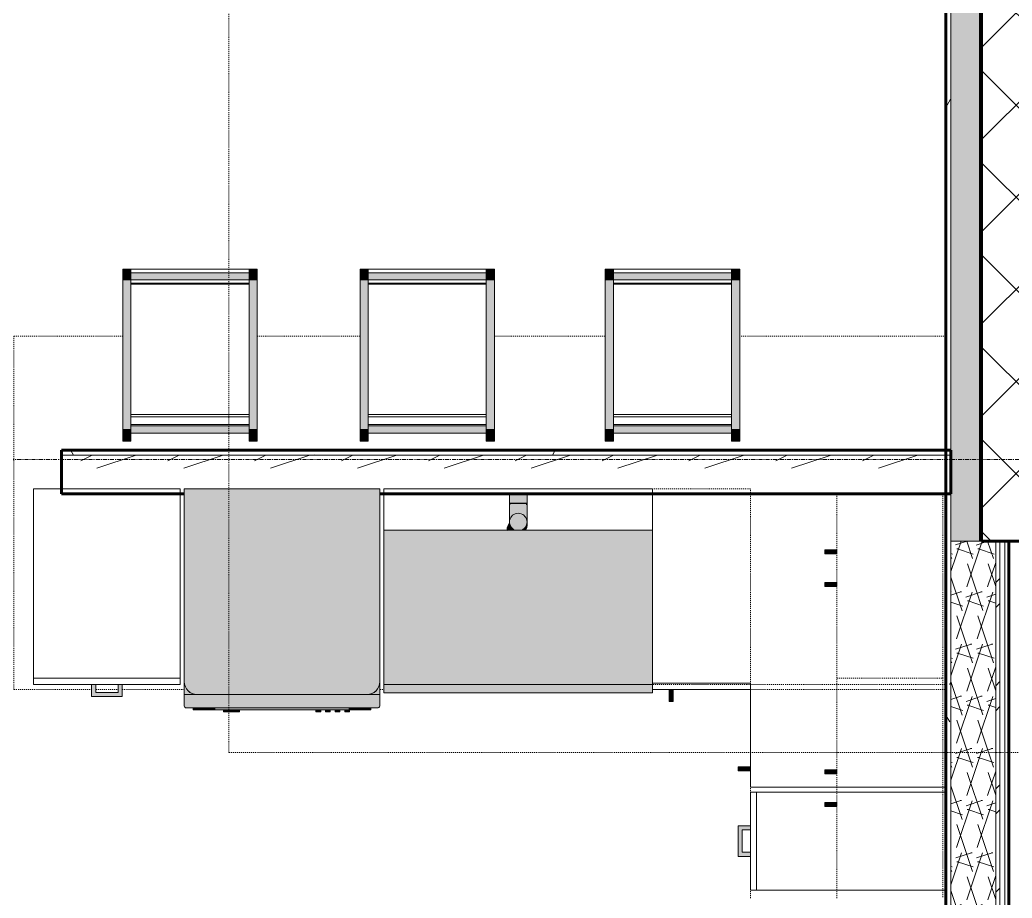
# Model space of a CAD drawing. Header units: inches. Extents: x -4169 to -1846, y 9706 to 12377.
# Drawn here: x -2758.4 to -2636.6, y 11793.4 to 11901.2 of the extents above; entities that cross this region are included whole.
import ezdxf

# ---------------------------------------------------------------- set-up
doc = ezdxf.new("R2010")
doc.units = ezdxf.units.IN
doc.header["$MEASUREMENT"] = 0
for name, pattern in [('Aligning Line 1_8_', [0.25, 0.125, -0.125]), ('Dash', [0.25, 0.125, -0.125]), ('Grid Line 1_2_', [0.875, 0.5, -0.125, 0.125, -0.125])]:
    doc.linetypes.add(name, pattern=pattern)
for name, color, linetype, lineweight in [('0-1', 7, 'Continuous', 5), ('0-2', 50, 'Continuous', 18), ('A-GENM-1', 11, 'Continuous', 9), ('A-GENM-2', 250, 'Continuous', 9), ('A-WALL', 113, 'Continuous', 18), ('A-WALL-14', 113, 'Continuous', 60), ('A-WALL-4', 10, 'Continuous', 60), ('A-WALL-5', 50, 'Continuous', 18), ('A-WALL-PATT-1', 250, 'Continuous', 9), ('A-WALL-PATT-2', 253, 'Continuous', 9), ('A-WALL-PATT-3', 45, 'Continuous', 9), ('A-WALL-PATT-4', 111, 'Continuous', 9), ('G-ANNO-SYMB-1', 147, 'Aligning Line 1_8_', 9), ('I-FURN-1', 250, 'Continuous', 9), ('I-FURN-2', 9, 'Continuous', 9), ('I-WALL-3', 2, 'Continuous', 60), ('P-SANR-FIXT-2', 250, 'Continuous', 9), ('P-SANR-FIXT-3', 55, 'Continuous', 9), ('Q-CASE-1', 9, 'Continuous', 9), ('Q-CASE-3', 250, 'Continuous', 9), ('Q-CASE-4', 250, 'Dash', 9), ('Q-CASE-5', 254, 'Continuous', 9), ('Q-CASE-HDLN-1', 250, 'Dash', 9), ('Q-SPCQ-1', 250, 'Continuous', 9), ('Q-SPCQ-2', 55, 'Continuous', 9), ('S-GRID-1', 1, 'Grid Line 1_2_', 9)]:
    doc.layers.add(name, color=color, linetype=linetype, lineweight=lineweight)
pattern_1 = [(0, (0, 0), (20.48, 5.12), [0.845, -14.515, 0.845, -14.515, -81.92]), (0, (0, 0), (20.48, 5.12), [-30.72, 0.845, -29.875, 0.845, -14.515, -35.84]), (0, (0, 0), (20.48, 5.12), [-76.8, 0.845, -9.395, 0.845, -24.755]), (120, (7.68, 2.56), (-14.67405, 15.1762003), [0.845, -14.515, 0.845, -14.515, -81.92]), (120, (7.68, 2.56), (-14.67405, 15.1762003), [-30.72, 0.845, -29.875, 0.845, -14.515, -35.84]), (120, (7.68, 2.56), (-14.67405, 15.1762003), [-76.8, 0.845, -9.395, 0.845, -24.755]), (240, (10.24, 12.8), (-5.80595, -20.2962003), [0.845, -14.515, 0.845, -14.515, -81.92]), (240, (10.24, 12.8), (-5.80595, -20.2962003), [-30.72, 0.845, -29.875, 0.845, -14.515, -35.84]), (240, (10.24, 12.8), (-5.80595, -20.2962003), [-76.8, 0.845, -9.395, 0.845, -24.755])]
pattern_2 = [(45, (0, 0), (-5.656854, 5.656854), []), (135, (0, 0), (-5.656854, -5.656854), [])]
pattern_3 = [(161.57, (0.32, 0.32), (-2.560496185, -0.000537386), [0, -18.214, 2.022, 0]), (18.43, (-0.32, 0.32), (-2.560496185, 0.000537386), [0, -18.214, 2.022, 0]), (108.43, (0.32, 0.32), (1.27922091, -6.400876726), [6.07, -14.166]), (71.57, (-0.32, 0.32), (1.27922091, 6.400876726), [6.07, -14.166])]

# ---------------------------------------------------------------- blocks, each defined once
blk = doc.blocks.new('OD_CW_Countertop - OD_CW_Countertop-V1-ENLARGED RCP - 2ND FLOOR PLAN')
at = {"layer": 'Q-CASE-HDLN-1'}
for p, q in [((0.74, 24), (0.74, -19.38)), ((14.11, 24), (0.74, 24)), ((43.23, 24), (30.61, 24)), ((73.35, 24), (59.73, 24)), ((115.16, 24), (89.85, 24)), ((0.74, -19.38), (10.29, -19.38)), ((10.79, -19.38), (13.54, -19.38)), ((14.04, -19.38), (21.65, -19.38)), ((45.66, -19.38), (46.16, -19.38)), ((79.16, -19.38), (81.17, -19.38)), ((81.66, -19.38), (115.16, -19.38))]:
    blk.add_line(p, q, dxfattribs=at)
blk = doc.blocks.new('OD_CW_Countertop - OD_CW_Countertop-V2-ENLARGED RCP - 2ND FLOOR PLAN')
at = {"layer": 'Q-CASE-HDLN-1'}
for p, q in [((0.74, -24), (0.74, 0)), ((0.74, 0), (10.24, 0)), ((10.73, 0), (14.11, 0)), ((44.11, 0), (49.24, 0)), ((49.74, 0), (52.49, 0)), ((52.99, 0), (59.74, 0)), ((60.23, 0), (70.36, 0)), ((70.36, 0), (70.36, -24))]:
    blk.add_line(p, q, dxfattribs=at)
blk = doc.blocks.new('Dishwasher_15404 - 34_ counter-547918-ENLARGED RCP - 2ND FLOOR PLAN')
at = {"layer": 'Q-SPCQ-2'}
for points in [[(0, 0), (23.68, 0), (24.08, 0.05), (24.46, 0.21), (24.83, 0.52), (25.04, 0.79), (25.2, 1.17), (25.25, 1.57), (25.25, 22.43), (25.17, 22.9), (24.98, 23.29), (24.74, 23.58), (24.46, 23.79), (24.08, 23.95), (23.68, 24), (0, 24), (0, 3.67)], [(25.25, 0), (26.73, 0.01), (26.82, 0.06), (26.87, 0.2), (26.85, 23.86), (26.82, 23.94), (26.68, 24), (25.25, 24), (25.25, 0.42)], [(27.12, 21.39), (27.12, 22.91), (26.87, 22.91), (26.87, 21.39)], [(26.87, 20.19), (27.12, 20.19), (27.12, 21.39), (26.87, 21.39), (26.87, 20.22)], [(27.12, 3.81), (27.12, 20.19), (26.87, 20.19), (26.87, 3.81)], [(27.12, 19.69), (27.37, 19.69), (27.37, 20.28), (27.12, 20.28), (27.12, 20.19)], [(27.37, 18.51), (27.37, 19.1), (27.12, 19.1), (27.12, 18.51)], [(27.37, 17.33), (27.37, 17.92), (27.12, 17.92), (27.12, 17.33)], [(27.37, 16.15), (27.37, 16.74), (27.12, 16.74), (27.12, 16.15)], [(27.37, 5.81), (27.37, 6.79), (27.12, 6.79), (27.12, 5.81)], [(27.12, 4.82), (27.37, 4.82), (27.37, 5.81), (27.12, 5.81), (27.12, 4.86)], [(26.87, 2.61), (27.12, 2.61), (27.12, 3.81), (26.87, 3.81), (26.87, 2.63)], [(27.12, 1.09), (27.12, 2.61), (26.87, 2.61), (26.87, 1.09)]]:
    blk.add_hatch(color=256, dxfattribs=at).paths.add_polyline_path(points, flags=0)
h = blk.add_hatch(color=256, dxfattribs=at)
h.paths.add_polyline_path([(24.74, 0), (25.25, 0), (25.25, 1.57), (25.2, 1.17), (24.96, 0.67), (24.74, 0.42), (24.46, 0.21), (24.08, 0.05), (23.68, 0), (24.57, 0)], flags=0)
h.paths.add_polyline_path([(25.25, 22.43), (25.25, 24), (23.68, 24), (24.08, 23.95), (24.48, 23.78), (24.83, 23.48), (25.04, 23.21), (25.22, 22.75)], flags=0)
h = blk.add_hatch(color=256, dxfattribs=at)
h.paths.add_polyline_path([(25.07, 0.85), (25.12, 0.95), (25.08, 0.9)], flags=0)
h.paths.add_polyline_path([(25.2, 1.2), (25.22, 1.25), (25.2, 1.23)], flags=0)
h.paths.add_polyline_path([(25, 23.26), (24.96, 23.33), (24.98, 23.29)], flags=0)
at = {"layer": 'Q-SPCQ-1'}
for p, q in [((0, 24), (23.68, 24)), ((0, 0), (0, 24)), ((23.68, 24), (25.25, 24)), ((25.25, 24), (26.68, 24)), ((25.25, 24), (25.25, 22.43)), ((26.87, 23.8), (26.87, 0.2)), ((25.25, 22.43), (25.25, 1.57)), ((26.87, 22.91), (27.12, 22.91)), ((27.12, 21.39), (27.12, 22.91)), ((27.12, 20.19), (27.12, 21.39)), ((27.12, 20.28), (27.37, 20.28)), ((27.12, 3.81), (27.12, 20.19)), ((27.12, 19.69), (27.37, 19.69)), ((27.37, 19.69), (27.37, 20.28)), ((27.12, 19.1), (27.37, 19.1)), ((27.12, 18.51), (27.37, 18.51)), ((27.37, 18.51), (27.37, 19.1)), ((27.12, 17.92), (27.37, 17.92)), ((27.12, 17.33), (27.37, 17.33)), ((27.37, 17.33), (27.37, 17.92)), ((27.12, 16.74), (27.37, 16.74)), ((27.12, 16.15), (27.37, 16.15)), ((27.37, 16.15), (27.37, 16.74)), ((27.12, 6.79), (27.37, 6.79)), ((27.37, 5.81), (27.37, 6.79)), ((27.37, 4.82), (27.37, 5.81)), ((27.37, 4.82), (27.12, 4.82)), ((27.12, 2.61), (27.12, 3.81)), ((27.12, 1.09), (27.12, 2.61)), ((25.25, 1.57), (25.25, 0)), ((23.68, 0), (0, 0)), ((26.87, 1.09), (27.12, 1.09)), ((25.25, 0), (23.68, 0)), ((26.68, 0), (25.25, 0))]:
    blk.add_line(p, q, dxfattribs=at)
for centre, radius, start, end in [((23.68, 22.43), 1.57, 360, 90), ((23.68, 22.43), 1.57, 32.077, 42.3359), ((23.68, 22.43), 1.57, 17.8182, 27.5266), ((26.68, 23.8), 0.197, 360, 90), ((23.68, 22.43), 1.57, 360, 13.6425), ((23.68, 1.57), 1.57, 270, 360), ((23.68, 1.57), 1.57, 346.3575, 360), ((23.68, 1.57), 1.57, 317.6641, 327.923), ((23.68, 1.57), 1.57, 332.4734, 342.1818), ((26.68, 0.2), 0.197, 270, 360), ((26.68, 0.2), 0.197, 285, 345)]:
    blk.add_arc(centre, radius, start, end, dxfattribs=at)
blk = doc.blocks.new('Bar_Stool_6722_1_ - Bar_Stool_6722_1_-1229311-ENLARGED RCP - 2ND FLOOR PLAN')
at = {"layer": 'I-FURN-2'}
for points in [[(1, 20.14), (1, 21.13), (0, 21.13), (0, 20.14)], [(16.5, 21.13), (15.5, 21.13), (15.5, 20.14), (16.5, 20.14)], [(1, 20.14), (0, 20.14), (0, 19.69), (1, 19.69), (1, 19.89)], [(1, 19.69), (0, 19.69), (0, 1.3), (1, 1.3), (1, 17.83)], [(16.5, 19.69), (16.5, 20.14), (15.5, 20.14), (15.5, 19.69), (16, 19.69)], [(16.5, 19.69), (15.5, 19.69), (15.5, 1.3), (16.5, 1.3), (16.5, 17.83)], [(1, 1.3), (0, 1.3), (0, 0.75), (1, 0.75), (1, 0.94)], [(16.5, 0.75), (16.5, 1.3), (15.5, 1.3), (15.5, 0.75), (16.5, 0.75)], [(1, 0.46), (1, 0.75), (0, 0.75), (0, 0), (1, 0)], [(16.5, 0.46), (16.5, 0.75), (15.5, 0.75), (15.5, 0), (16.5, 0)]]:
    blk.add_hatch(color=256, dxfattribs=at).paths.add_polyline_path(points, flags=0)
h = blk.add_hatch(color=256, dxfattribs=at)
h.paths.add_polyline_path([(8.95, 20.14), (1, 20.14), (1, 19.22), (8.95, 19.22)], flags=0)
h.paths.add_polyline_path([(15.5, 20.14), (8.95, 20.14), (8.95, 19.22), (15.5, 19.22), (15.5, 19.69)], flags=0)
h = blk.add_hatch(color=256, dxfattribs=at)
h.paths.add_polyline_path([(8.95, 1.3), (1, 1.3), (1, 0.46), (8.95, 0.46), (8.95, 0.75)], flags=0)
h.paths.add_polyline_path([(15.5, 0.75), (15.5, 1.3), (8.95, 1.3), (8.95, 0.46), (15.5, 0.46)], flags=0)
at = {"layer": 'I-FURN-1'}
for p, q in [((1, 21.13), (0, 21.13)), ((0, 21.13), (0, 20.14)), ((1, 20.14), (1, 21.13)), ((16.5, 21.13), (15.5, 21.13)), ((15.5, 21.13), (15.5, 20.14)), ((16.5, 20.14), (16.5, 21.13)), ((0, 20.14), (0, 19.69)), ((0, 20.14), (1, 20.14)), ((0, 19.69), (0, 1.3)), ((0, 19.69), (1, 19.69)), ((15.5, 20.14), (1, 20.14)), ((1, 19.69), (1, 20.14)), ((1, 1.3), (1, 19.69)), ((15.5, 20.14), (15.5, 19.69)), ((15.5, 20.14), (16.5, 20.14)), ((15.5, 19.69), (15.5, 1.3)), ((15.5, 19.69), (16.5, 19.69)), ((16.5, 19.69), (16.5, 20.14)), ((16.5, 1.3), (16.5, 19.69)), ((1, 19.22), (15.5, 19.22)), ((1, 19.07), (15.5, 19.07)), ((1, 18.13), (15.5, 18.13)), ((1, 17.83), (15.5, 17.83)), ((0, 1.3), (1, 1.3)), ((0, 1.3), (0, 0.75)), ((1, 1.83), (15.5, 1.83)), ((1, 1.73), (15.5, 1.73)), ((15.5, 1.3), (1, 1.3)), ((1, 0.75), (1, 1.3)), ((15.5, 1.3), (16.5, 1.3)), ((15.5, 1.3), (15.5, 0.75)), ((16.5, 0.75), (16.5, 1.3)), ((0, 0.75), (0, 0)), ((0, 0.75), (1, 0.75)), ((1, 0), (1, 0.75)), ((1, 0.46), (15.5, 0.46)), ((15.5, 0.75), (15.5, 0)), ((15.5, 0.75), (16.5, 0.75)), ((16.5, 0), (15.5, 0)), ((16.5, 0), (16.5, 0.75)), ((1, 0), (0, 0)), ((1, 0), (15.5, 0))]:
    blk.add_line(p, q, dxfattribs=at)
blk = doc.blocks.new('300 Series Wall Hung Cabinet_302 - 27_ X 36_-V15-ENLARGED RCP - 2ND FLOOR PLAN')
at = {"layer": 'Q-CASE-1'}
for points in [[(-2.25, 13.19), (-1.76, 13.19), (-1.76, 14.69), (-2.25, 14.69)], [(1.75, 13.19), (2.24, 13.19), (2.24, 14.69), (1.75, 14.69)]]:
    blk.add_hatch(color=256, dxfattribs=at).paths.add_polyline_path(points, flags=0)
at = {"layer": 'Q-CASE-3'}
for p, q in [((-1.76, 14.69), (-2.25, 14.69)), ((-2.25, 14.69), (-2.25, 13.19)), ((-1.76, 13.19), (-1.76, 14.69)), ((2.24, 14.69), (1.75, 14.69)), ((1.75, 14.69), (1.75, 13.19)), ((2.24, 13.19), (2.24, 14.69)), ((-2.25, 13.19), (-1.76, 13.19)), ((1.75, 13.19), (2.24, 13.19))]:
    blk.add_line(p, q, dxfattribs=at)
at = {"layer": 'Q-CASE-4'}
for p, q in [((-13.5, 13.19), (13.5, 13.19)), ((13.5, 13.19), (13.5, 0.19)), ((13.5, 0.19), (-13.5, 0.19))]:
    blk.add_line(p, q, dxfattribs=at)
blk = doc.blocks.new('Base Cabinet 4 Drawer 254 - Base Cabinet 4 Drawer 254 12_-2556189-ENLARGED RCP - 2ND FLOOR PLAN')
at = {"layer": 'Q-CASE-5'}
blk.add_hatch(color=256, dxfattribs=at).paths.add_polyline_path([(1.39, -25.5), (2.61, -25.5), (2.61, -24), (2.11, -24), (2.11, -25), (-0.64, -25), (-0.64, -24), (-1.14, -24), (-1.14, -25.5)], flags=0)
at = {"layer": 'Q-CASE-3'}
for p, q in [((-5.26, -23.25), (-5.26, 0)), ((-5.26, 0), (6.74, 0)), ((6.74, 0), (6.74, -23.25)), ((-5.26, -23.25), (-5.26, -24)), ((6.74, -23.25), (-5.26, -23.25)), ((-5.26, -24), (6.74, -24)), ((-0.64, -24), (-1.14, -24)), ((-1.14, -25.5), (-1.14, -24)), ((-0.64, -25), (-0.64, -24)), ((2.11, -25), (2.11, -24)), ((2.11, -24), (2.61, -24)), ((2.61, -24), (2.61, -25.5)), ((6.74, -24), (6.74, -23.25)), ((2.61, -25.5), (-1.14, -25.5)), ((-0.64, -25), (2.11, -25))]:
    blk.add_line(p, q, dxfattribs=at)
blk = doc.blocks.new('Vanity Cabinet-Double Door - 33_-2164608-ENLARGED RCP - 2ND FLOOR PLAN')
at = {"layer": 'Q-CASE-3'}
for p, q in [((-15.76, -24), (-15.76, 0)), ((-15.76, 0), (17.24, 0)), ((17.24, 0), (17.24, -24)), ((17.24, -24), (-15.76, -24))]:
    blk.add_line(p, q, dxfattribs=at)
blk = doc.blocks.new('Base Cabinet-Single Door - 12_-2213366-ENLARGED RCP - 2ND FLOOR PLAN')
at = {"layer": 'Q-CASE-4'}
for p, q in [((-5.26, 24), (-5.26, 0)), ((6.74, 24), (-5.26, 24)), ((6.74, 0), (6.74, 24)), ((-5.26, 0), (6.74, 0))]:
    blk.add_line(p, q, dxfattribs=at)
blk = doc.blocks.new('Base Cabinet 3 Drawer 230 - Base Cabinet 3 Drawer 230 18_-2554959-ENLARGED RCP - 2ND FLOOR PLAN')
at = {"layer": 'Q-CASE-5'}
blk.add_hatch(color=256, dxfattribs=at).paths.add_polyline_path([(-1.14, -24), (-1.14, -25.5), (2.61, -25.5), (2.61, -24), (2.11, -24), (2.11, -25), (-0.64, -25), (-0.64, -24)], flags=0)
at = {"layer": 'Q-CASE-3'}
for p, q in [((-8.26, -23.25), (-8.26, 0)), ((-8.26, 0), (9.74, 0)), ((9.74, 0), (9.74, -23.25)), ((-8.26, -23.25), (-8.26, -24)), ((9.74, -23.25), (-8.26, -23.25)), ((-8.26, -24), (9.74, -24)), ((-0.64, -24), (-1.14, -24)), ((-1.14, -25.5), (-1.14, -24)), ((-0.64, -25), (-0.64, -24)), ((2.11, -25), (2.11, -24)), ((2.11, -24), (2.61, -24)), ((2.61, -24), (2.61, -25.5)), ((9.74, -24), (9.74, -23.25)), ((2.61, -25.5), (-1.14, -25.5)), ((-0.64, -25), (2.11, -25))]:
    blk.add_line(p, q, dxfattribs=at)
blk = doc.blocks.new('kitchen_faucet_14143 - kitchen_faucet_14143-V59-ENLARGED RCP - 2ND FLOOR PLAN')
at = {"layer": 'A-GENM-1'}
for points in [[(-1.01, 1.21), (-0.98, 1.21), (-0.54, 1.22), (-0.67, 1.33), (-1.01, 1.33), (-1.01, 1.21)], [(-1.01, 1.17), (-1, 0.96), (-0.9, 1.02), (-0.25, 1.05), (-0.21, 1.05), (-0.39, 1.21), (-1.01, 1.18)], [(-1.01, 0.13), (-0.98, -0.43), (-0.89, -0.6), (-0.77, -0.77), (-0.54, -0.94), (-0.27, -1.05), (0.05, -1.08), (0.36, -1.01), (0.6, -0.89), (0.83, -0.68), (0.94, -0.54), (1.05, -0.28), (1.08, 0), (1.05, 0.28), (0.87, 0.63), (0.68, 0.83), (0.49, 0.96), (0.25, 1.05), (0, 1.08), (-0.28, 1.05), (-0.58, 0.91), (-0.77, 0.77), (-0.98, 0.44), (-1.01, 0.3), (-1.01, 0.15)], [(-1.01, 0.68), (-0.98, 0.65), (-0.82, 0.82), (-0.7, 0.91), (-0.57, 1.03), (-0.72, 1), (-1.01, 0.76), (-1.01, 0.7)], [(-1.01, 0.79), (-1, 0.77), (-0.88, 0.9), (-1.01, 0.79)], [(-1.01, 0.59), (-0.95, 0.62), (-0.92, 0.66), (-0.77, 0.82), (-0.88, 0.74), (-1.01, 0.59)], [(-0.97, 0.99), (-0.86, 0.92), (-0.77, 1.01), (-0.8, 1.02), (-0.93, 1.02)], [(-0.96, 0.59), (-0.94, 0.62), (-0.89, 0.67), (-0.96, 0.59)], [(-0.92, 0.7), (-0.72, 0.9), (-0.84, 0.79), (-0.92, 0.7)], [(-0.87, 0.7), (-0.67, 0.9), (-0.8, 0.78), (-0.87, 0.7)], [(-0.84, 0.71), (-0.65, 0.9), (-0.77, 0.79), (-0.83, 0.72)], [(-0.8, 0.73), (-0.68, 0.86), (-0.73, 0.81), (-0.79, 0.74)], [(0, 1.08), (0.28, 1.05), (0.56, 0.92), (0.77, 0.77), (0.94, 0.54), (1.05, 0.28), (1.08, 0), (1.05, -0.28), (0.94, -0.54), (0.68, -0.83), (0.54, -0.94), (0.28, -1.05), (0.05, -1.08), (2.26, -1.08), (2.26, 1.08), (0.05, 1.08)], [(2.26, 0.99), (2.26, -1.02), (2.34, -1.02), (2.34, 1.02), (2.26, 1)], [(2.34, 1.08), (2.34, -1.08), (3.44, -1.08), (3.44, 1.08), (3.19, 1.08)], [(-1.01, -0.6), (-0.97, -0.66), (-0.47, -1.03), (-0.49, -1.01), (-1.01, -0.59)], [(-1.01, -0.61), (-1, -0.77), (-0.67, -1.03), (-0.54, -1.01), (-1.01, -0.61)], [(-1.01, -0.81), (-0.99, -0.85), (-0.95, -0.83), (-1.01, -0.8)], [(-0.95, -0.59), (-0.89, -0.67), (-0.93, -0.6), (-0.94, -0.59)], [(-0.93, -0.59), (-0.88, -0.66), (-0.89, -0.63), (-0.93, -0.59), (-0.93, -0.59)], [(-0.9, -0.6), (-0.85, -0.66), (-0.89, -0.6)]]:
    blk.add_hatch(color=256, dxfattribs=at).paths.add_polyline_path(points, flags=0)
h = blk.add_hatch(color=256, dxfattribs=at)
h.paths.add_polyline_path([(-1.01, 0.47), (-0.98, 0.44), (-0.94, 0.59), (-1.01, 0.57), (-1.01, 0.47)], flags=0)
h.paths.add_polyline_path([(-1.01, -0.42), (-1.01, -0.59), (-0.92, -0.57), (-0.95, -0.51), (-1.01, -0.4)], flags=0)
h = blk.add_hatch(color=256, dxfattribs=at)
h.paths.add_polyline_path([(-0.95, 0.59), (-0.93, 0.62), (-0.88, 0.66), (-0.94, 0.59)], flags=0)
h.paths.add_polyline_path([(-0.61, 0.9), (-0.42, 1.02), (-0.46, 1.01), (-0.61, 0.9)], flags=0)
h = blk.add_hatch(color=256, dxfattribs=at)
h.paths.add_polyline_path([(-0.93, 0.59), (-0.89, 0.6), (-0.86, 0.66), (-0.93, 0.59)], flags=0)
h.paths.add_polyline_path([(-0.46, 0.97), (-0.37, 1.03), (-0.43, 1), (-0.46, 0.97)], flags=0)
h = blk.add_hatch(color=256, dxfattribs=at)
h.paths.add_polyline_path([(-0.96, -0.59), (-0.91, -0.66), (-0.94, -0.61), (-0.95, -0.59)], flags=0)
h.paths.add_polyline_path([(-0.56, -0.93), (-0.51, -0.99), (-0.55, -0.94)], flags=0)
at = {"layer": 'A-GENM-2'}
for p, q in [((-1.02, 1.35), (-0.99, 1.33)), ((-1.01, 0.59), (-0.9, 0.59)), ((-0.41, 0.99), (-0.37, 1.01)), ((-0.06, 1.08), (-0.01, 1.08)), ((-0.04, 1.08), (0, 1.08)), ((0, 1.08), (2.26, 1.08)), ((2.1, 1.02), (2.34, 1.02)), ((2.26, -1.08), (2.26, 1.08)), ((2.34, 1.08), (3.44, 1.08)), ((2.34, 1.08), (2.34, -1.08)), ((3.44, -1.08), (3.44, 1.08)), ((-0.9, -0.59), (-1.01, -0.59)), ((-0.36, -1.01), (-0.4, -1)), ((2.26, -1.08), (0, -1.08)), ((2.34, -1.02), (2.1, -1.02)), ((3.44, -1.08), (2.34, -1.08))]:
    blk.add_line(p, q, dxfattribs=at)
at = {"layer": 'A-GENM-2', "flags": 128}
for points in [[(-1.01, 1.38), (-0.97, 1.38), (-0.94, 1.38), (-0.93, 1.38)], [(-1.01, 1.2), (-0.97, 1.22), (-0.93, 1.23), (-0.89, 1.24), (-0.86, 1.25), (-0.82, 1.25), (-0.78, 1.26), (-0.74, 1.26), (-0.7, 1.26), (-0.69, 1.26)], [(-0.93, 1.38), (-0.89, 1.38), (-0.86, 1.38), (-0.82, 1.37), (-0.79, 1.37), (-0.75, 1.36), (-0.72, 1.35), (-0.68, 1.34), (-0.65, 1.32), (-0.62, 1.31), (-0.58, 1.29), (-0.55, 1.27), (-0.52, 1.25), (-0.49, 1.23)], [(-0.69, 1.26), (-0.65, 1.26), (-0.61, 1.26), (-0.57, 1.25), (-0.53, 1.25), (-0.49, 1.24), (-0.45, 1.23), (-0.42, 1.22), (-0.38, 1.21), (-0.34, 1.19), (-0.3, 1.17), (-0.27, 1.16), (-0.23, 1.14), (-0.2, 1.12), (-0.17, 1.09), (-0.13, 1.07)], [(-0.69, 1.06), (-0.72, 1.06), (-0.75, 1.06), (-0.78, 1.06), (-0.81, 1.05), (-0.84, 1.05), (-0.87, 1.04), (-0.9, 1.03), (-0.93, 1.02), (-0.96, 1.01), (-0.99, 1), (-1.02, 0.98)], [(-1, 0.64), (-0.98, 0.68), (-0.95, 0.71), (-0.93, 0.74), (-0.9, 0.77), (-0.87, 0.8), (-0.84, 0.83), (-0.81, 0.86), (-0.78, 0.88), (-0.75, 0.91), (-0.72, 0.93), (-0.68, 0.95), (-0.65, 0.97), (-0.61, 0.99), (-0.57, 1.01), (-0.54, 1.02), (-0.5, 1.04), (-0.46, 1.05), (-0.42, 1.06), (-0.39, 1.07), (-0.35, 1.07), (-0.31, 1.08), (-0.27, 1.08), (-0.23, 1.08), (-0.22, 1.08)], [(-0.98, 0.86), (-0.95, 0.88), (-0.92, 0.91), (-0.88, 0.93), (-0.85, 0.95), (-0.82, 0.97), (-0.78, 0.99), (-0.74, 1.01), (-0.71, 1.02), (-0.67, 1.04), (-0.63, 1.05), (-0.59, 1.06), (-0.55, 1.07), (-0.51, 1.07), (-0.48, 1.08), (-0.44, 1.08), (-0.4, 1.08), (-0.39, 1.08)], [(-0.97, 0.61), (-0.95, 0.64), (-0.93, 0.68), (-0.9, 0.71), (-0.88, 0.74), (-0.85, 0.77), (-0.82, 0.8), (-0.79, 0.83), (-0.76, 0.86), (-0.73, 0.88), (-0.7, 0.91), (-0.66, 0.93), (-0.63, 0.95), (-0.59, 0.97), (-0.56, 0.99), (-0.52, 1.01), (-0.49, 1.02), (-0.45, 1.04), (-0.41, 1.05), (-0.37, 1.06), (-0.33, 1.07), (-0.29, 1.07), (-0.26, 1.08), (-0.22, 1.08), (-0.18, 1.08), (-0.17, 1.08)], [(-0.97, 1), (-0.95, 0.97), (-0.94, 0.95), (-0.92, 0.92), (-0.91, 0.89)], [(-0.96, 0.61), (-0.94, 0.64), (-0.91, 0.68), (-0.89, 0.71), (-0.86, 0.74), (-0.83, 0.77), (-0.8, 0.8), (-0.77, 0.83), (-0.74, 0.86), (-0.71, 0.88), (-0.68, 0.91), (-0.64, 0.93), (-0.61, 0.95), (-0.57, 0.97), (-0.54, 0.99), (-0.5, 1.01), (-0.46, 1.02), (-0.42, 1.04), (-0.39, 1.05), (-0.35, 1.06), (-0.31, 1.07), (-0.27, 1.07), (-0.23, 1.08), (-0.19, 1.08), (-0.15, 1.08), (-0.14, 1.08)], [(-0.94, 0.61), (-0.92, 0.64), (-0.89, 0.68), (-0.87, 0.71), (-0.84, 0.74), (-0.81, 0.77), (-0.78, 0.8), (-0.75, 0.83), (-0.72, 0.86), (-0.69, 0.89), (-0.65, 0.91), (-0.62, 0.93), (-0.58, 0.95), (-0.54, 0.97), (-0.51, 0.99), (-0.47, 1.01), (-0.43, 1.02), (-0.39, 1.04), (-0.35, 1.05), (-0.31, 1.06), (-0.27, 1.07), (-0.23, 1.07), (-0.19, 1.08), (-0.15, 1.08), (-0.11, 1.08), (-0.1, 1.08)], [(-0.91, 0.61), (-0.88, 0.64), (-0.86, 0.68), (-0.83, 0.71), (-0.8, 0.74), (-0.77, 0.77), (-0.74, 0.8), (-0.71, 0.83), (-0.68, 0.86), (-0.65, 0.89), (-0.61, 0.91), (-0.58, 0.93), (-0.54, 0.95), (-0.51, 0.97), (-0.47, 0.99), (-0.43, 1.01), (-0.39, 1.02), (-0.35, 1.04), (-0.31, 1.05), (-0.27, 1.06), (-0.23, 1.07), (-0.19, 1.07), (-0.15, 1.08), (-0.11, 1.08), (-0.07, 1.08), (-0.06, 1.08)], [(-0.91, 0.68), (-0.89, 0.71), (-0.86, 0.74), (-0.83, 0.77), (-0.8, 0.8), (-0.78, 0.83), (-0.74, 0.86), (-0.71, 0.88), (-0.68, 0.91), (-0.65, 0.93), (-0.61, 0.95), (-0.58, 0.97), (-0.54, 0.99), (-0.51, 1.01), (-0.47, 1.02)], [(-0.89, 0.6), (-0.89, 0.61), (-0.87, 0.64), (-0.84, 0.68), (-0.82, 0.71), (-0.79, 0.74), (-0.76, 0.77), (-0.73, 0.8), (-0.7, 0.83), (-0.67, 0.86), (-0.63, 0.89), (-0.6, 0.91), (-0.56, 0.93), (-0.53, 0.95), (-0.49, 0.97), (-0.45, 0.99), (-0.42, 1.01), (-0.38, 1.02), (-0.34, 1.04), (-0.3, 1.05), (-0.26, 1.06), (-0.22, 1.07), (-0.18, 1.07), (-0.14, 1.08), (-0.09, 1.08), (-0.05, 1.08), (-0.04, 1.08)], [(-0.89, 0.61), (-0.89, 0.61), (-0.87, 0.65), (-0.84, 0.68), (-0.81, 0.71), (-0.78, 0.75), (-0.75, 0.78), (-0.72, 0.81), (-0.69, 0.83), (-0.66, 0.86), (-0.62, 0.89), (-0.59, 0.91), (-0.57, 0.92)], [(-0.89, 0.61), (-0.89, 0.61), (-0.87, 0.65), (-0.84, 0.68), (-0.81, 0.71), (-0.78, 0.75), (-0.75, 0.78), (-0.72, 0.81), (-0.69, 0.83), (-0.66, 0.86), (-0.62, 0.89), (-0.59, 0.91), (-0.57, 0.92)], [(-0.89, 0.61), (-0.89, 0.61), (-0.87, 0.65), (-0.84, 0.68), (-0.81, 0.71), (-0.78, 0.75), (-0.75, 0.78), (-0.72, 0.81), (-0.69, 0.83), (-0.66, 0.86), (-0.62, 0.89), (-0.59, 0.91), (-0.57, 0.92)], [(-0.89, 0.61), (-0.89, 0.61), (-0.87, 0.65), (-0.84, 0.68), (-0.81, 0.71), (-0.78, 0.75), (-0.75, 0.78), (-0.72, 0.81), (-0.69, 0.83), (-0.66, 0.86), (-0.62, 0.89), (-0.59, 0.91), (-0.57, 0.92)], [(-0.89, 0.61), (-0.89, 0.61), (-0.87, 0.65), (-0.84, 0.68), (-0.81, 0.71), (-0.78, 0.75), (-0.75, 0.78), (-0.72, 0.81), (-0.69, 0.83), (-0.66, 0.86), (-0.62, 0.89), (-0.59, 0.91), (-0.57, 0.92)], [(-0.89, 0.61), (-0.89, 0.61), (-0.87, 0.65), (-0.84, 0.68), (-0.81, 0.71), (-0.78, 0.75), (-0.75, 0.78), (-0.72, 0.81), (-0.69, 0.83), (-0.66, 0.86), (-0.62, 0.89), (-0.59, 0.91), (-0.57, 0.92)], [(-0.5, 1.04), (-0.53, 1.05), (-0.56, 1.05), (-0.59, 1.06), (-0.62, 1.06), (-0.65, 1.06), (-0.68, 1.06), (-0.69, 1.06)], [(-0.55, 0.93), (-0.51, 0.95), (-0.47, 0.97), (-0.43, 0.99), (-0.39, 1.01), (-0.35, 1.02), (-0.31, 1.04), (-0.27, 1.05)], [(-0.55, 0.93), (-0.51, 0.95), (-0.47, 0.97), (-0.43, 0.99), (-0.39, 1.01), (-0.35, 1.02), (-0.31, 1.04), (-0.27, 1.05)], [(-0.55, 0.93), (-0.51, 0.95), (-0.47, 0.97), (-0.43, 0.99), (-0.39, 1.01), (-0.35, 1.02), (-0.31, 1.04), (-0.27, 1.05)], [(-0.55, 0.93), (-0.51, 0.95), (-0.47, 0.97), (-0.43, 0.99), (-0.39, 1.01), (-0.35, 1.02), (-0.31, 1.04), (-0.27, 1.05)], [(-0.55, 0.93), (-0.51, 0.95), (-0.47, 0.97), (-0.43, 0.99), (-0.39, 1.01), (-0.35, 1.02), (-0.31, 1.04), (-0.27, 1.05)], [(-0.55, 0.93), (-0.51, 0.95), (-0.47, 0.97), (-0.43, 0.99), (-0.39, 1.01), (-0.35, 1.02), (-0.31, 1.04), (-0.27, 1.05)], [(-0.43, 1.04), (-0.39, 1.05), (-0.36, 1.06), (-0.32, 1.07), (-0.28, 1.07), (-0.24, 1.08), (-0.2, 1.08), (-0.16, 1.08), (-0.15, 1.08)], [(-0.39, 1.08), (-0.35, 1.08), (-0.31, 1.08), (-0.27, 1.07), (-0.23, 1.07), (-0.19, 1.06)], [(-0.27, 1.05), (-0.23, 1.06), (-0.18, 1.07), (-0.14, 1.07), (-0.1, 1.08), (-0.05, 1.08), (-0.01, 1.08)], [(-0.27, 1.05), (-0.23, 1.06), (-0.18, 1.07), (-0.14, 1.07), (-0.1, 1.08), (-0.05, 1.08), (-0.01, 1.08)], [(-0.27, 1.05), (-0.23, 1.06), (-0.18, 1.07), (-0.14, 1.07), (-0.1, 1.08), (-0.05, 1.08), (-0.01, 1.08)], [(-0.27, 1.05), (-0.23, 1.06), (-0.18, 1.07), (-0.14, 1.07), (-0.1, 1.08), (-0.05, 1.08), (-0.01, 1.08)], [(-0.27, 1.05), (-0.23, 1.06), (-0.18, 1.07), (-0.14, 1.07), (-0.1, 1.08), (-0.05, 1.08), (-0.01, 1.08)], [(-0.27, 1.05), (-0.23, 1.06), (-0.18, 1.07), (-0.14, 1.07), (-0.1, 1.08), (-0.05, 1.08), (-0.01, 1.08)], [(-0.25, 1.05), (-0.22, 1.06), (-0.18, 1.07), (-0.13, 1.07), (-0.09, 1.08), (-0.05, 1.08), (-0.01, 1.08)], [(-0.22, 1.08), (-0.18, 1.08), (-0.14, 1.08), (-0.1, 1.07)], [(-0.17, 1.08), (-0.13, 1.08), (-0.09, 1.08), (-0.05, 1.08)], [(-0.15, 1.08), (-0.11, 1.08), (-0.07, 1.08)], [(-0.14, 1.08), (-0.1, 1.08), (-0.06, 1.08)], [(-0.1, 1.08), (-0.06, 1.08), (-0.02, 1.08)], [(-0.22, -1.08), (-0.26, -1.08), (-0.3, -1.08), (-0.34, -1.07), (-0.37, -1.07), (-0.41, -1.06), (-0.45, -1.05), (-0.49, -1.04), (-0.53, -1.03), (-0.56, -1.01), (-0.6, -1), (-0.64, -0.98), (-0.67, -0.96), (-0.71, -0.94), (-0.74, -0.91), (-0.77, -0.89), (-0.8, -0.86), (-0.84, -0.84), (-0.86, -0.81), (-0.89, -0.78), (-0.92, -0.75), (-0.95, -0.72), (-0.97, -0.69), (-1, -0.65)], [(-0.39, -1.08), (-0.43, -1.08), (-0.47, -1.08), (-0.5, -1.07), (-0.54, -1.07), (-0.58, -1.06), (-0.62, -1.05), (-0.66, -1.04), (-0.7, -1.03), (-0.73, -1.01), (-0.77, -1), (-0.81, -0.98), (-0.84, -0.96), (-0.88, -0.94), (-0.91, -0.91), (-0.94, -0.89), (-0.97, -0.86), (-1, -0.84)], [(-0.89, -0.88), (-0.92, -0.87), (-0.96, -0.86), (-1, -0.85)], [(-0.17, -1.08), (-0.21, -1.08), (-0.24, -1.08), (-0.28, -1.07), (-0.32, -1.07), (-0.36, -1.06), (-0.4, -1.05), (-0.44, -1.04), (-0.48, -1.03), (-0.51, -1.01), (-0.55, -1), (-0.59, -0.98), (-0.62, -0.96), (-0.65, -0.94), (-0.69, -0.91), (-0.72, -0.89), (-0.75, -0.86), (-0.78, -0.84), (-0.81, -0.81), (-0.84, -0.78), (-0.87, -0.75), (-0.9, -0.72), (-0.92, -0.69), (-0.94, -0.65), (-0.97, -0.62)], [(-0.14, -1.08), (-0.18, -1.08), (-0.22, -1.08), (-0.26, -1.07), (-0.3, -1.07), (-0.34, -1.06), (-0.38, -1.05), (-0.41, -1.04), (-0.45, -1.03), (-0.49, -1.01), (-0.53, -1), (-0.56, -0.98), (-0.6, -0.96), (-0.63, -0.94), (-0.67, -0.91), (-0.7, -0.89), (-0.73, -0.87), (-0.76, -0.84), (-0.79, -0.81), (-0.82, -0.78), (-0.85, -0.75), (-0.88, -0.72), (-0.9, -0.69), (-0.93, -0.65), (-0.95, -0.62)], [(-0.1, -1.08), (-0.14, -1.08), (-0.18, -1.08), (-0.22, -1.07), (-0.26, -1.07), (-0.3, -1.06), (-0.34, -1.05), (-0.38, -1.04), (-0.42, -1.03), (-0.46, -1.01), (-0.5, -1), (-0.53, -0.98), (-0.57, -0.96), (-0.61, -0.94), (-0.64, -0.92), (-0.68, -0.89), (-0.71, -0.87), (-0.74, -0.84), (-0.77, -0.81), (-0.8, -0.78), (-0.83, -0.75), (-0.86, -0.72), (-0.89, -0.69), (-0.91, -0.65), (-0.94, -0.62)], [(-0.5, -1.01), (-0.53, -1), (-0.57, -0.98), (-0.6, -0.96), (-0.64, -0.94), (-0.67, -0.91), (-0.7, -0.89), (-0.74, -0.86), (-0.77, -0.84), (-0.8, -0.81), (-0.83, -0.78), (-0.85, -0.75), (-0.88, -0.72), (-0.9, -0.69), (-0.93, -0.65)], [(-0.04, -1.08), (-0.08, -1.08), (-0.12, -1.08), (-0.17, -1.07), (-0.21, -1.07), (-0.25, -1.06), (-0.29, -1.05), (-0.33, -1.04), (-0.37, -1.03), (-0.41, -1.01), (-0.44, -1), (-0.48, -0.98), (-0.52, -0.96), (-0.55, -0.94), (-0.59, -0.92), (-0.62, -0.89), (-0.66, -0.87), (-0.69, -0.84), (-0.72, -0.81), (-0.75, -0.78), (-0.78, -0.75), (-0.81, -0.72), (-0.84, -0.69), (-0.86, -0.65), (-0.89, -0.62), (-0.91, -0.58)], [(-0.57, -0.92), (-0.6, -0.9), (-0.64, -0.88), (-0.67, -0.85), (-0.71, -0.82), (-0.74, -0.79), (-0.77, -0.76), (-0.8, -0.73), (-0.83, -0.7), (-0.85, -0.67), (-0.88, -0.63), (-0.9, -0.59)], [(-0.57, -0.92), (-0.6, -0.9), (-0.64, -0.88), (-0.67, -0.85), (-0.71, -0.82), (-0.74, -0.79), (-0.77, -0.76), (-0.8, -0.73), (-0.83, -0.7), (-0.85, -0.67), (-0.88, -0.63), (-0.9, -0.59)], [(-0.57, -0.92), (-0.6, -0.9), (-0.64, -0.88), (-0.67, -0.85), (-0.71, -0.82), (-0.74, -0.79), (-0.77, -0.76), (-0.8, -0.73), (-0.83, -0.7), (-0.85, -0.67), (-0.88, -0.63), (-0.9, -0.59)], [(-0.57, -0.92), (-0.6, -0.9), (-0.64, -0.88), (-0.67, -0.85), (-0.71, -0.82), (-0.74, -0.79), (-0.77, -0.76), (-0.8, -0.73), (-0.83, -0.7), (-0.85, -0.67), (-0.88, -0.63), (-0.9, -0.59)], [(-0.57, -0.92), (-0.6, -0.9), (-0.64, -0.88), (-0.67, -0.85), (-0.71, -0.82), (-0.74, -0.79), (-0.77, -0.76), (-0.8, -0.73), (-0.83, -0.7), (-0.85, -0.67), (-0.88, -0.63), (-0.9, -0.59)], [(-0.57, -0.92), (-0.6, -0.9), (-0.64, -0.88), (-0.67, -0.85), (-0.71, -0.82), (-0.74, -0.79), (-0.77, -0.76), (-0.8, -0.73), (-0.83, -0.7), (-0.85, -0.67), (-0.88, -0.63), (-0.9, -0.59)], [(-0.06, -1.08), (-0.1, -1.08), (-0.14, -1.08), (-0.18, -1.07), (-0.22, -1.07), (-0.26, -1.06), (-0.3, -1.05), (-0.34, -1.04), (-0.38, -1.03), (-0.42, -1.01), (-0.46, -1), (-0.5, -0.98), (-0.53, -0.96), (-0.57, -0.94), (-0.6, -0.92), (-0.64, -0.89), (-0.67, -0.87), (-0.7, -0.84), (-0.74, -0.81), (-0.77, -0.78), (-0.8, -0.75), (-0.82, -0.72), (-0.85, -0.69), (-0.88, -0.65), (-0.9, -0.62)], [(-0.29, -1.04), (-0.33, -1.03), (-0.37, -1.02), (-0.41, -1), (-0.45, -0.98), (-0.49, -0.97), (-0.53, -0.95), (-0.56, -0.93)], [(-0.29, -1.04), (-0.33, -1.03), (-0.37, -1.02), (-0.41, -1), (-0.45, -0.98), (-0.49, -0.97), (-0.53, -0.95), (-0.56, -0.93)], [(-0.29, -1.04), (-0.33, -1.03), (-0.37, -1.02), (-0.41, -1), (-0.45, -0.98), (-0.49, -0.97), (-0.53, -0.95), (-0.56, -0.93)], [(-0.29, -1.04), (-0.33, -1.03), (-0.37, -1.02), (-0.41, -1), (-0.45, -0.98), (-0.49, -0.97), (-0.53, -0.95), (-0.56, -0.93)], [(-0.29, -1.04), (-0.33, -1.03), (-0.37, -1.02), (-0.41, -1), (-0.45, -0.98), (-0.49, -0.97), (-0.53, -0.95), (-0.56, -0.93)], [(-0.29, -1.04), (-0.33, -1.03), (-0.37, -1.02), (-0.41, -1), (-0.45, -0.98), (-0.49, -0.97), (-0.53, -0.95), (-0.56, -0.93)], [(-0.15, -1.08), (-0.19, -1.08), (-0.23, -1.08), (-0.27, -1.07), (-0.31, -1.07), (-0.35, -1.06), (-0.38, -1.05), (-0.42, -1.04), (-0.46, -1.03)], [(-0.18, -1.06), (-0.22, -1.07), (-0.26, -1.07), (-0.3, -1.08), (-0.34, -1.08), (-0.38, -1.08), (-0.39, -1.08)], [(0, -1.08), (-0.04, -1.08), (-0.08, -1.08), (-0.12, -1.07), (-0.16, -1.07), (-0.21, -1.06), (-0.25, -1.05)], [(0.01, -1.08), (-0.03, -1.08), (-0.07, -1.08), (-0.12, -1.08), (-0.16, -1.07), (-0.2, -1.06), (-0.25, -1.05)], [(0.01, -1.08), (-0.03, -1.08), (-0.07, -1.08), (-0.12, -1.08), (-0.16, -1.07), (-0.2, -1.06), (-0.25, -1.05)], [(0.01, -1.08), (-0.03, -1.08), (-0.07, -1.08), (-0.12, -1.08), (-0.16, -1.07), (-0.2, -1.06), (-0.25, -1.05)], [(0.01, -1.08), (-0.03, -1.08), (-0.07, -1.08), (-0.12, -1.08), (-0.16, -1.07), (-0.2, -1.06), (-0.25, -1.05)], [(0.01, -1.08), (-0.03, -1.08), (-0.07, -1.08), (-0.12, -1.08), (-0.16, -1.07), (-0.2, -1.06), (-0.25, -1.05)], [(0.01, -1.08), (-0.03, -1.08), (-0.07, -1.08), (-0.12, -1.08), (-0.16, -1.07), (-0.2, -1.06), (-0.25, -1.05)], [(-0.09, -1.07), (-0.13, -1.08), (-0.17, -1.08), (-0.21, -1.08), (-0.22, -1.08)], [(-0.08, -1.08), (-0.12, -1.08), (-0.15, -1.08), (-0.17, -1.08)], [(-0.06, -1.08), (-0.1, -1.08), (-0.14, -1.08), (-0.15, -1.08)], [(-0.05, -1.08), (-0.09, -1.08), (-0.13, -1.08), (-0.14, -1.08)], [(-0.04, -1.08), (-0.09, -1.08), (-0.1, -1.08)], [(0, -1.08), (-0.04, -1.08), (-0.06, -1.08)], [(0, -1.08), (-0.03, -1.08), (-0.04, -1.08)]]:
    blk.add_lwpolyline(points, dxfattribs=at)
at = {"layer": 'A-GENM-2'}
for start, end in [(200.0997, 0), (0, 158.5696)]:
    blk.add_arc((0, 0), 1.08, start, end, dxfattribs=at)
blk = doc.blocks.new('Stainless Steel Farmhous Kitchen Sink - Stainless Steel Farmhous Kitchen Sink-2552578-ENLARGED RCP - 2ND FLOOR PLAN')
at = {"layer": 'P-SANR-FIXT-3'}
blk.add_hatch(color=256, dxfattribs=at).paths.add_polyline_path([(-15.61, 2.25), (0, 2.25), (0, 22.2), (-33, 22.2), (-33, 2.25), (-15.75, 2.25)], flags=0)
at = {"layer": 'P-SANR-FIXT-2'}
for p, q in [((-33, 22.2), (0, 22.2)), ((-33, 2.25), (-33, 22.2)), ((0, 22.2), (0, 2.25)), ((0, 2.25), (-33, 2.25))]:
    blk.add_line(p, q, dxfattribs=at)
blk = doc.blocks.new('Base Cabinet Corner 197 - Base Cabinet Corner 197-2569781-ENLARGED RCP - 2ND FLOOR PLAN')
at = {"layer": 'Q-CASE-5'}
for points in [[(0.73, 33.51), (2.23, 33.51), (2.23, 34), (0.73, 34)], [(10.24, 25), (10.24, 24), (10.73, 24), (10.73, 25.5), (10.24, 25.5), (10.24, 25.38)]]:
    blk.add_hatch(color=256, dxfattribs=at).paths.add_polyline_path(points, flags=0)
at = {"layer": 'Q-CASE-3'}
for p, q in [((0.74, 36), (-23.26, 36)), ((-23.26, 36), (-23.26, 0)), ((0.74, 23.25), (0.74, 36)), ((0.74, 24), (0.74, 36)), ((0.73, 34), (0.73, 33.51)), ((2.23, 34), (0.73, 34)), ((0.73, 33.51), (2.23, 33.51)), ((2.23, 33.51), (2.23, 34)), ((10.73, 25.5), (10.24, 25.5)), ((10.24, 25.5), (10.24, 24)), ((10.73, 24), (10.73, 25.5)), ((12.74, 24), (0.74, 24)), ((0.74, 23.25), (0.74, 24)), ((12.74, 23.25), (0.74, 23.25)), ((10.24, 24), (10.73, 24)), ((12.74, 0), (12.74, 24)), ((-23.26, 0), (12.74, 0))]:
    blk.add_line(p, q, dxfattribs=at)
blk = doc.blocks.new('300 Series Wall Hung Cabinet_302 - 27_ X 36_-V85-ENLARGED RCP - 2ND FLOOR PLAN')
at = {"layer": 'Q-CASE-1'}
for points in [[(-1.76, -13.19), (-2.25, -13.19), (-2.25, -14.69), (-1.76, -14.69)], [(2.24, -13.19), (1.75, -13.19), (1.75, -14.69), (2.24, -14.69)]]:
    blk.add_hatch(color=256, dxfattribs=at).paths.add_polyline_path(points, flags=0)
at = {"layer": 'Q-CASE-3'}
for p, q in [((-1.76, -13.19), (-2.25, -13.19)), ((-2.25, -13.19), (-2.25, -14.69)), ((-1.76, -14.69), (-1.76, -13.19)), ((2.24, -13.19), (1.75, -13.19)), ((1.75, -13.19), (1.75, -14.69)), ((2.24, -14.69), (2.24, -13.19)), ((-2.25, -14.69), (-1.76, -14.69)), ((1.75, -14.69), (2.24, -14.69))]:
    blk.add_line(p, q, dxfattribs=at)
at = {"layer": 'Q-CASE-4'}
for p, q in [((13.5, -0.19), (-9.12, -0.19)), ((13.5, -13.19), (13.5, -0.19)), ((-9.12, -13.19), (13.5, -13.19))]:
    blk.add_line(p, q, dxfattribs=at)
blk = doc.blocks.new('CTR - 1st Phase - Unit Layouts_rvt-1-ENLARGED RCP - 2ND FLOOR PLAN')
at = {"layer": 'A-WALL-PATT-1'}
h = blk.add_hatch(dxfattribs=at)
h.set_pattern_fill('FP_1', color=256, style=0, pattern_type=2)
h.set_pattern_definition(pattern_1)
h.paths.add_polyline_path([(-2742.04, 11847.74), (-2644.7, 11847.74), (-2644.7, 11848.36), (-2753.3, 11848.36), (-2753.3, 11847.74), (-2742.15, 11847.74)], flags=0)
at = {"layer": 'A-WALL-PATT-2'}
h = blk.add_hatch(dxfattribs=at)
h.set_pattern_fill('FP_3', color=256, style=0, pattern_type=2)
h.set_pattern_definition([(216.87, (4.265, 10.662), (31.9871619, 21.32545714), [5.331, -47.981]), (206.565, (10.662, 7.464), (-10.662476, -10.6620098), [11.921, -11.921]), (198.435, (10.662, 2.132), (-21.32449365, -10.6625869), [6.744, -26.974])])
h.paths.add_polyline_path([(-2708.75, 11842.99), (-2644.07, 11842.99), (-2644.07, 11847.74), (-2753.3, 11847.74), (-2753.3, 11842.99), (-2738.2, 11842.99), (-2738.2, 11843.61), (-2714.2, 11843.61), (-2714.2, 11842.99), (-2713.7, 11842.99)], flags=0)
at = {"layer": 'A-WALL-4'}
for p, q in [((-2753.3, 11842.99), (-2753.3, 11848.36)), ((-2753.3, 11848.36), (-2644.07, 11848.36)), ((-2644.07, 11848.36), (-2644.07, 11842.99)), ((-2738.2, 11842.99), (-2753.3, 11842.99)), ((-2644.07, 11842.99), (-2714.2, 11842.99))]:
    blk.add_line(p, q, dxfattribs=at)
at = {"layer": 'A-WALL-5'}
blk.add_line((-2753.3, 11847.74), (-2644.07, 11847.74), dxfattribs=at)
at = {"layer": '0-2'}
for name, p, rotation in [('Bar_Stool_6722_1_ - Bar_Stool_6722_1_-1229311-ENLARGED RCP - 2ND FLOOR PLAN', (-2729.25, 11870.58), 180), ('Bar_Stool_6722_1_ - Bar_Stool_6722_1_-1229311-ENLARGED RCP - 2ND FLOOR PLAN', (-2700.13, 11870.58), 180), ('Bar_Stool_6722_1_ - Bar_Stool_6722_1_-1229311-ENLARGED RCP - 2ND FLOOR PLAN', (-2670.01, 11870.58), 180), ('Dishwasher_15404 - 34_ counter-547918-ENLARGED RCP - 2ND FLOOR PLAN', (-2738.2, 11843.61), 269.9999999999882), ('Base Cabinet-Single Door - 12_-2213366-ENLARGED RCP - 2ND FLOOR PLAN', (-2673.96, 11843.61), 180), ('kitchen_faucet_14143 - kitchen_faucet_14143-V59-ENLARGED RCP - 2ND FLOOR PLAN', (-2697.2, 11839.53), 90.00000000001754), ('Base Cabinet Corner 197 - Base Cabinet Corner 197-2569781-ENLARGED RCP - 2ND FLOOR PLAN', (-2667.96, 11842.99), 180), ('300 Series Wall Hung Cabinet_302 - 27_ X 36_-V85-ENLARGED RCP - 2ND FLOOR PLAN', (-2644.89, 11833.86), 270.0000000000098), ('Stainless Steel Farmhous Kitchen Sink - Stainless Steel Farmhous Kitchen Sink-2552578-ENLARGED RCP - 2ND FLOOR PLAN', (-2713.7, 11840.77), 180), ('300 Series Wall Hung Cabinet_302 - 27_ X 36_-V15-ENLARGED RCP - 2ND FLOOR PLAN', (-2644.89, 11806.86), 90.00000000000985), ('OD_CW_Countertop - OD_CW_Countertop-V2-ENLARGED RCP - 2ND FLOOR PLAN', (-2668.7, 11749.25), 89.99999999998344), ('Base Cabinet 4 Drawer 254 - Base Cabinet 4 Drawer 254 12_-2556189-ENLARGED RCP - 2ND FLOOR PLAN', (-2644.7, 11801.1), 270.0000000000096)]:
    blk.add_blockref(name, p, dxfattribs=dict(at, rotation=rotation))
for name, p in [('OD_CW_Countertop - OD_CW_Countertop-V1-ENLARGED RCP - 2ND FLOOR PLAN', (-2759.86, 11838.36)), ('Base Cabinet 3 Drawer 230 - Base Cabinet 3 Drawer 230 18_-2554959-ENLARGED RCP - 2ND FLOOR PLAN', (-2748.44, 11843.61)), ('Vanity Cabinet-Double Door - 33_-2164608-ENLARGED RCP - 2ND FLOOR PLAN', (-2697.94, 11843.61))]:
    blk.add_blockref(name, p, dxfattribs=at)
blk = doc.blocks.new('CTR - 1st Phase - Shell_rvt-1-ENLARGED RCP - 2ND FLOOR PLAN')
at = {"layer": 'S-GRID-1'}
blk.add_line((-1846.46, 11847.19), (-4136.46, 11847.19), dxfattribs=at)
blk = doc.blocks.new('CTR - 1st Phase -Stairs _ Elevators_rvt-1-ENLARGED RCP - 2ND FLOOR PLAN')
at = {"layer": 'A-WALL-PATT-3'}
h = blk.add_hatch(dxfattribs=at)
h.set_pattern_fill('FP_54', color=256, style=0, pattern_type=2)
h.set_pattern_definition(pattern_2)
h.paths.add_polyline_path([(-2640.32, 11845.19), (-2632.32, 11845.19), (-2632.32, 12085.19), (-2640.32, 12085.19), (-2640.32, 11877.91)], flags=0)
h = blk.add_hatch(dxfattribs=at)
h.set_pattern_fill('FP_54', color=256, style=0, pattern_type=2)
h.set_pattern_definition(pattern_2)
h.paths.add_polyline_path([(-2632.32, 11837.19), (-2624.32, 11837.19), (-2624.32, 11845.19), (-2640.32, 11845.19), (-2640.32, 11837.19), (-2638.57, 11837.19)], flags=0)
h.paths.add_polyline_path([(-2522.07, 11837.19), (-2520.32, 11837.19), (-2520.32, 11845.19), (-2584.32, 11845.19), (-2584.32, 11837.19), (-2523.95, 11837.19)], flags=0)
at = {"layer": 'A-WALL-4'}
for p, q in [((-2640.32, 11845.19), (-2640.32, 12085.19)), ((-2640.32, 11837.19), (-2640.32, 11845.19)), ((-2624.32, 11837.19), (-2640.32, 11837.19))]:
    blk.add_line(p, q, dxfattribs=at)
at = {"layer": 'G-ANNO-SYMB-1'}
for p, q in [((-2732.74, 11811.24), (-2732.74, 12126.9)), ((-2494.61, 11811.24), (-2732.74, 11811.24))]:
    blk.add_line(p, q, dxfattribs=at)

msp = doc.modelspace()

# ---------------------------------------------------------------- hatches: boundary and pattern name
at = {"layer": 'A-WALL'}
msp.add_hatch(color=256, dxfattribs=at).paths.add_polyline_path([(-2640.36, 11837.19), (-2640.32, 11837.19), (-2640.32, 12085.19), (-2640.57, 12085.19), (-2640.57, 11837.19)], flags=0)
at = {"layer": 'A-WALL-PATT-4'}
h = msp.add_hatch(dxfattribs=at)
h.set_pattern_fill('FP_1', color=256, style=0, pattern_type=2)
h.set_pattern_definition(pattern_1)
h.paths.add_polyline_path([(-2644.07, 11837.19), (-2644.07, 11842.99), (-2644.7, 11842.99), (-2644.7, 11837.19)], flags=0)
h.paths.add_polyline_path([(-2644.07, 11847.74), (-2644.07, 12085.19), (-2644.7, 12085.19), (-2644.7, 11847.74)], flags=0)
h = msp.add_hatch(dxfattribs=at)
h.set_pattern_fill('FP_2', color=256, style=0, pattern_type=2)
h.set_pattern_definition(pattern_3)
h.paths.add_polyline_path([(-2644.07, 11837.19), (-2640.57, 11837.19), (-2640.57, 12085.19), (-2644.07, 12085.19), (-2644.07, 11877.91)], flags=0)
h = msp.add_hatch(dxfattribs=at)
h.set_pattern_fill('FP_1', color=256, style=0, pattern_type=2)
h.set_pattern_definition(pattern_1)
h.paths.add_polyline_path([(-2644.07, 11724.74), (-2644.07, 11837.19), (-2644.7, 11837.19), (-2644.7, 11724.74)], flags=0)
h = msp.add_hatch(dxfattribs=at)
h.set_pattern_fill('FP_2', color=256, style=0, pattern_type=2)
h.set_pattern_definition(pattern_3)
h.paths.add_polyline_path([(-2638.57, 11719.24), (-2638.57, 11837.19), (-2644.07, 11837.19), (-2644.07, 11719.24), (-2638.7, 11719.24)], flags=0)
h = msp.add_hatch(dxfattribs=at)
h.set_pattern_fill('FP_38', color=256, style=0, pattern_type=2)
h.set_pattern_definition([(45, (0, 0), (-6.335677, 6.335677), []), (45, (0, 9.6), (-6.335677, 6.335677), [])])
h.paths.add_polyline_path([(-2638.07, 11718.74), (-2638.07, 11837.19), (-2638.57, 11837.19), (-2638.57, 11718.74)], flags=0)
h = msp.add_hatch(dxfattribs=at)
h.set_pattern_fill('FP_1', color=256, style=0, pattern_type=2)
h.set_pattern_definition(pattern_1)
h.paths.add_polyline_path([(-2637.45, 11718.11), (-2637.45, 11837.19), (-2638.07, 11837.19), (-2638.07, 11718.11)], flags=0)

# ---------------------------------------------------------------- linework, layer by layer
at = {"layer": 'A-WALL'}
for p, q in [((-2644.07, 11724.74), (-2644.07, 12085.19)), ((-2640.57, 11837.19), (-2640.57, 12085.19)), ((-2644.07, 11837.19), (-2640.32, 11837.19)), ((-2638.57, 11837.19), (-2638.57, 11719.24)), ((-2638.07, 11837.19), (-2638.07, 11718.74)), ((-2637.45, 11837.19), (-2637.45, 11718.11))]:
    msp.add_line(p, q, dxfattribs=at)
at = {"layer": 'A-WALL-14'}
for p, q in [((-2644.7, 11837.19), (-2644.7, 12085.19)), ((-2640.32, 12085.19), (-2640.32, 11837.19))]:
    msp.add_line(p, q, dxfattribs=at)
at = {"layer": 'I-WALL-3'}
for p, q in [((-2644.7, 11725.36), (-2644.7, 11837.19)), ((-2640.32, 11837.19), (-2636.95, 11837.19)), ((-2636.95, 11837.19), (-2636.95, 11717.61))]:
    msp.add_line(p, q, dxfattribs=at)

# ---------------------------------------------------------------- block references
at = {"layer": '0-1'}
for name in ['CTR - 1st Phase - Shell_rvt-1-ENLARGED RCP - 2ND FLOOR PLAN', 'CTR - 1st Phase -Stairs _ Elevators_rvt-1-ENLARGED RCP - 2ND FLOOR PLAN', 'CTR - 1st Phase - Unit Layouts_rvt-1-ENLARGED RCP - 2ND FLOOR PLAN']:
    msp.add_blockref(name, (0, 0), dxfattribs=at)

doc.saveas('drawing.dxf')
